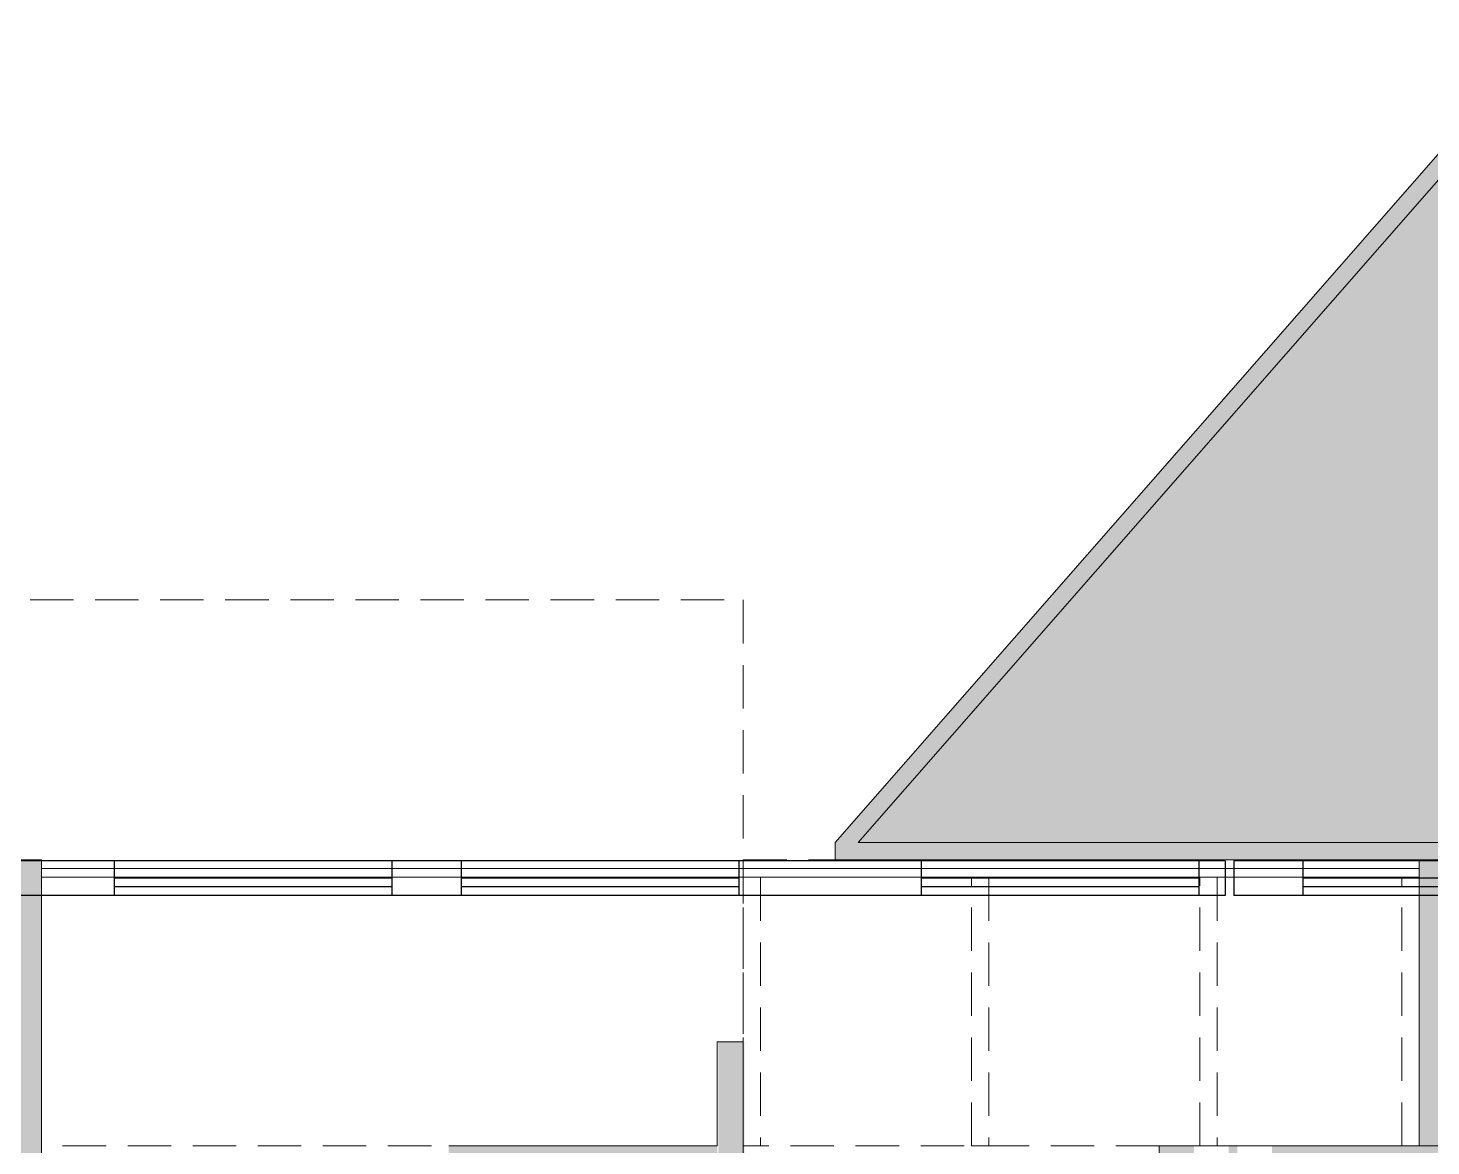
# Model space of a CAD drawing. Header units: metres. Extents: x 51 to 18146, y -212 to 18074.
# Drawn here: x 92.3 to 100.38, y 370.87 to 377.31 of the extents above; entities that cross this region are included whole.
import ezdxf

# ---------------------------------------------------------------- set-up
doc = ezdxf.new("R2010")
doc.units = ezdxf.units.M
doc.linetypes.add('CONTINUA', pattern=[0])
doc.linetypes.add('DASHED2', pattern=[0.375, 0.25, -0.125])
for name, color, linetype, lineweight in [('P0 - Antepecho', 250, 'Continuous', 15), ('P0 - Paredes', 250, 'Continuous', 20), ('P0 - Pasamanos', 250, 'Continuous', 13), ('P0 - Pergola', 250, 'Continuous', 18), ('P0 - Ventanas', 250, 'Continuous', 15)]:
    doc.layers.add(name, color=color, linetype=linetype, lineweight=lineweight)
doc.layers.add('PA', color=7, linetype='Continuous')
doc.layers.add('VE', color=5, linetype='Continuous')

msp = doc.modelspace()

# ---------------------------------------------------------------- hatches: boundary and pattern name
at = {"layer": 'P0 - Paredes'}
h = msp.add_hatch(color=256, dxfattribs=at)
h.dxf.hatch_style = 1
h.paths.add_polyline_path([(92.22285345512628, 364.3744235346317), (90.32503141194582, 364.3744235857726), (90.32503141194582, 365.2733919116259), (89.82560458678007, 365.2733919065595), (89.82560458864272, 365.9213774328828), (89.94764146134256, 366.0434143074751), (89.84170266063514, 366.1493643684388), (89.67577653217317, 365.9834382404685), (89.67577653217317, 365.1235638523698), (90.17520334802568, 365.1235638481975), (90.17520335733889, 364.374423654139), (89.64581089779735, 364.3744238146543), (89.64581092198192, 364.224595606029), (92.2228534923345, 364.2245955306888), (92.222853451401, 362.7762576072216), (94.94972404101492, 362.7762578118443), (94.94972406706214, 362.926085310638), (94.2544055106789, 362.9260872590542), (94.25440545673669, 363.6752273856401), (94.85372329580782, 363.6752257061005), (94.85372329580782, 364.7509635503292), (94.80983404561877, 364.7948527995944), (94.70388961686194, 364.6889083666205), (94.70388961686194, 364.4243662615419), (94.71998769257964, 364.4243662615419), (94.71998769444228, 364.2245955218673), (94.70388962058723, 364.2245955223442), (94.70388961872457, 363.8250540495515), (94.1045774244368, 363.8250540490747), (94.1045774244368, 362.9260858023167), (92.37268150973318, 362.9260856720805), (92.37268150973318, 365.451708072424), (93.9693415543288, 365.4517082970738), (94.06116005912423, 365.5435268018842), (94.00315050557256, 365.6015363559127), (92.37268150973318, 365.6015361270308), (92.37268150973318, 372.5150811905265), (91.37382781475785, 372.5150811905265), (91.37382781289519, 372.2653677667379), (92.22285345512628, 372.2653677672148), (92.22285345512628, 366.9701736301184), (90.66251212650538, 366.9701738496423), (90.5903766452819, 366.898038371265), (90.69632107961178, 366.7920939382911), (90.72457292938233, 366.8203457871676), (92.22285345512628, 366.8203455764651)])
h = msp.add_hatch(color=256, dxfattribs=at)
h.dxf.hatch_style = 1
h.paths.add_polyline_path([(100.4633964666426, 372.5150811905265), (100.3135684138834, 372.515081189096), (100.3135684120208, 370.8669739711285), (100.4633964647799, 370.8669739701748)])
h = msp.add_hatch(color=256, dxfattribs=at)
h.dxf.hatch_style = 1
h.paths.add_polyline_path([(96.42428183457255, 371.4662848393321), (96.27445376878977, 371.4662848393321), (96.26196807788313, 362.9260843455195), (96.20827972437442, 362.924909675777), (96.20827969832719, 362.776257632792), (96.47797021971643, 362.7762576355934), (96.47797019553185, 362.9260856873989), (96.4117961678505, 362.9260843483209)])
h = msp.add_hatch(color=256, dxfattribs=at)
h.dxf.hatch_style = 1
h.paths.add_polyline_path([(94.71998769444228, 370.7171445397138), (96.26821092985573, 370.7171445397138), (96.26821092985573, 370.8669725939035), (94.71998769444228, 370.8669725943208)])
h = msp.add_hatch(color=256, dxfattribs=at)
h.dxf.hatch_style = 1
h.paths.add_polyline_path([(105.3577795445323, 364.5242482259273), (100.4633964610547, 364.5242482259273), (100.4633964610547, 370.8669739706516), (99.46454274375736, 370.8669739706516), (99.46454274560512, 370.7171459160447), (100.3135684082955, 370.7171459165215), (100.3135684064478, 364.4743089488745), (99.01505864873529, 364.4743088772297), (99.01505857989191, 364.4243662615419), (99.21482932186127, 364.424366261065), (99.21482931815088, 364.3244810240269), (99.26477200363578, 364.32448101753), (99.26477200549841, 364.4243662615419), (99.46454274189472, 364.4243662615419), (99.46454274375736, 364.3244809942245), (100.3135684082955, 364.3244808947444), (100.3135684064478, 362.9260857218504), (97.95627373525501, 362.9260857218504), (97.95627330547572, 364.4743087330461), (97.81143989038469, 364.4743087325692), (97.81143989038469, 362.926085838139), (97.73652585098147, 362.9260858762264), (97.73652587516608, 362.7762576676607), (100.4633964610547, 362.7762576681375), (102.4860751826167, 362.5721612306833), (102.486075180754, 362.8077881011963), (102.3362471279949, 362.8077881011963), (102.3362471279949, 362.7378683547974), (100.4633964610547, 362.9268465364575), (100.4633964629173, 364.3744201713204), (102.3362471279949, 364.3744201717376), (102.3362471298575, 363.8665730295181), (102.4860751826167, 363.8665730295181), (102.486075180754, 364.3744201717376), (103.4849288775921, 364.3744201713204), (103.4849288775921, 363.7155710694194), (103.6347569322139, 363.7155710698962), (103.6347569322139, 364.3744201717376), (105.1580088044107, 364.3744201722145), (105.1580088044107, 364.424366261065), (105.3577795445323, 364.4243662615419)])
h = msp.add_hatch(color=256, dxfattribs=at)
h.dxf.hatch_style = 1
h.paths.add_polyline_path([(99.01505858175457, 370.8669739697576), (98.8152878676802, 370.8669739697576), (98.81528786583245, 370.7171459165215), (99.01505858547986, 370.7171459150911)])
h.paths.add_polyline_path([(99.2647720092237, 370.8669739697576), (99.2148293237239, 370.8669739697576), (99.2148293237239, 370.7171459155679), (99.26477200736107, 370.7171459165215)])
at = {"layer": 'P0 - Ventanas', "transparency": 33554477}
h = msp.add_hatch(color=256, dxfattribs=at)
h.dxf.hatch_style = 1
h.paths.add_polyline_path([(96.94743144027889, 372.6149665833712), (96.9474314440042, 372.5150812137723), (116.8445970442891, 372.5150811895728), (116.8445961028635, 377.3095755210519), (116.7447116788774, 377.3095789271593), (110.9014175691753, 375.5116422768832), (105.6474471300691, 375.3917798328996), (100.8829149998575, 377.1098082615137)])

# ---------------------------------------------------------------- linework, layer by layer
at = {"layer": 'P0 - Antepecho', "linetype": 'DASHED2'}
for p, q in [((94.62010265462101, 370.8669739701748), (92.37268150973318, 370.866972679913)), ((98.81528786583245, 370.8669739701748), (96.4180389956385, 370.8669725943208))]:
    msp.add_line(p, q, dxfattribs=at)
at = {"layer": 'P0 - Paredes'}
for p, q in [((96.26821092985573, 370.8669725939035), (94.71998770560324, 370.8669725943208)), ((96.4180389956385, 370.8669725943208), (96.41803899748624, 362.9260843483209))]:
    msp.add_line(p, q, dxfattribs=at)
for points in [[(92.37268150973318, 365.6015361270308), (92.37268150973318, 372.5150811905265), (91.37382781475785, 372.5150811905265)], [(100.4633964629173, 370.8669739706516), (100.4633964647799, 372.5150811905265), (100.3135684120208, 372.5150811905265), (100.3135684120208, 370.8669739711285)], [(96.41803899748624, 370.8669726226926), (96.41803898446263, 371.466284839809), (96.26821093170345, 371.4662848402858), (96.26821093170345, 370.8669725939035)], [(105.3577795445323, 364.5242482259273), (100.4633964610547, 364.5242482259273), (100.4633964610547, 370.8669739706516), (98.81528786583245, 370.8669739701748), (98.8152878639698, 370.7171459165215), (99.01505857989191, 370.7171459160447)]]:
    msp.add_lwpolyline(points, dxfattribs=at)
at = {"layer": 'P0 - Pasamanos', "linetype": 'CONTINUA', "transparency": 33554687}
for p, q in [((92.37268150973318, 372.4651385054589), (100.3135684101581, 372.4651385040879)), ((92.37268150788546, 372.4151958214044), (100.3135684101581, 372.4151958194971))]:
    msp.add_line(p, q, dxfattribs=at)
at = {"layer": 'P0 - Pergola'}
msp.add_lwpolyline([(116.8445970294028, 377.3095789276362), (116.8445970275402, 372.5150811914206), (96.94743142352999, 372.5150812142492), (96.94743142539264, 372.6149665842652), (100.8829149831086, 377.1098082619309), (105.6474471133202, 375.3917798337937), (110.9014175524264, 375.5116422764063), (116.7447116621285, 377.3095789271593), (116.8445970256775, 377.3095789276362)], dxfattribs=at)
for points in [[(96.94743142539264, 372.6149665842652), (96.94743142539264, 372.5150812142492), (116.8445970256775, 372.5150811900497), (116.8445960861146, 377.3095755215288), (116.7447116621285, 377.3095789276362), (110.9014175505638, 375.5116422773004), (105.6474471133202, 375.3917798337937), (100.8829149831086, 377.1098082619309)], [(116.7447116565555, 372.6149665614963), (97.08019247488679, 372.6149665833712), (100.9131601330638, 376.9927215691209), (105.6310952249765, 375.2914954276085), (110.9175486428886, 375.4120989266634), (116.7447116602659, 377.2050721647143)]]:
    msp.add_lwpolyline(points, close=True, dxfattribs=at)
at = {"layer": 'P0 - Pergola', "linetype": 'DASHED2'}
msp.add_lwpolyline([(83.6826543752849, 374.0133632702231), (96.41803899748624, 374.0133617329598), (96.4180389956385, 370.8669725943208)], dxfattribs=at)
for points in [[(96.41803899748624, 372.4151958214044), (96.41803899748624, 372.5150811910034), (100.3135684120208, 372.5150811886787), (100.3135684101581, 372.415195818603)], [(96.51792439453304, 370.8669726231694), (96.41803902539613, 370.8669726226926), (96.41803899748624, 372.4151958214044), (96.51792436662318, 372.4151958209276)], [(97.8330151679665, 370.8669726473689), (97.7331298007071, 370.8669726468921), (97.73312977279723, 372.4151958455444), (97.83301514191926, 372.4151958451271)], [(99.14810594512522, 370.8669726720452), (99.04822057414054, 370.8669726715684), (99.04822054623068, 372.4151958697439), (99.14810591721535, 372.4151958697439)], [(100.3135684101581, 370.8669739706516), (100.2136830391735, 370.8669739706516), (100.2136830391735, 372.4151958222985), (100.3135684101581, 372.4151958218813)]]:
    msp.add_lwpolyline(points, close=True, dxfattribs=at)
at = {"layer": 'PA', "color": 0}
for p, q in [((92.79436682482915, 372.5095789271426), (89.99436682482911, 372.5095789271426)), ((92.79436682483636, 372.3095789271429), (92.79436682483636, 372.5095789271426)), ((94.39436682483633, 372.3095789271427), (94.39436682483633, 372.5095789271426)), ((94.79436682478799, 372.5095789271426), (94.3943668248291, 372.5095789271426)), ((94.79436682478799, 372.309578927147), (94.79436682478799, 372.5095789271463)), ((97.44436682475454, 372.5095789271463), (96.39436682478078, 372.5095789271463)), ((96.39436682478798, 372.3095789271466), (96.39436682478798, 372.5095789271463)), ((97.44436682478802, 372.3095789271466), (97.44436682478802, 372.5095789271463)), ((99.04436682478799, 372.3095789271463), (99.04436682478799, 372.5095789271463)), ((99.19436682475454, 372.5095789271463), (99.04436682478078, 372.5095789271463)), ((99.19436682475454, 372.5095789274858), (99.19436682475454, 372.3095789274858)), ((99.64436682477401, 372.5095789271463), (99.24436682475455, 372.5095789271463)), ((99.24436682475455, 372.5095789274858), (99.24436682475455, 372.3095789274858)), ((99.64436682477401, 372.3095789271465), (99.64436682477401, 372.5095789271458)), ((92.79436682482915, 372.3095789271426), (89.99436682482911, 372.3095789271426)), ((94.79436682478799, 372.3095789271426), (94.3943668248291, 372.3095789271426)), ((97.44436682475454, 372.3095789271463), (96.39436682478078, 372.3095789271463)), ((99.19436682475454, 372.3095789271463), (99.04436682478078, 372.3095789271463)), ((99.64436682477401, 372.3095789271463), (99.24436682475455, 372.3095789271463))]:
    msp.add_line(p, q, dxfattribs=at)
at = {"layer": 'VE', "color": 0}
for p, q in [((94.3943668248291, 372.5095789271426), (92.79436682482915, 372.5095789271426)), ((96.39436682478078, 372.5095789271463), (94.79436682478077, 372.5095789271463)), ((99.04436682478078, 372.5095789271463), (97.44436682478081, 372.5095789271463)), ((101.2443668247668, 372.5095789271458), (99.6443668247668, 372.5095789271458)), ((94.3943668248291, 372.4095789271426), (92.79436682482915, 372.4095789271426)), ((96.39436682478078, 372.4095789271463), (94.79436682478077, 372.4095789271463)), ((99.04436682478078, 372.4095789271463), (97.44436682478081, 372.4095789271463)), ((101.2443668247668, 372.4095789271459), (99.6443668247668, 372.4095789271458)), ((94.3943668248291, 372.3595789271425), (92.79436682482915, 372.3595789271425)), ((96.39436682478078, 372.3595789271463), (94.79436682478077, 372.3595789271463)), ((99.04436682478078, 372.3595789271464), (97.44436682478081, 372.3595789271464)), ((101.2443668247668, 372.3595789271459), (99.6443668247668, 372.3595789271458)), ((94.3943668248291, 372.3095789271426), (92.79436682482915, 372.3095789271426)), ((96.39436682478078, 372.3095789271463), (94.79436682478077, 372.3095789271463)), ((99.04436682478078, 372.3095789271463), (97.44436682478081, 372.3095789271463)), ((101.2443668247668, 372.3095789271459), (99.6443668247668, 372.3095789271459))]:
    msp.add_line(p, q, dxfattribs=at)

doc.saveas('drawing.dxf')
